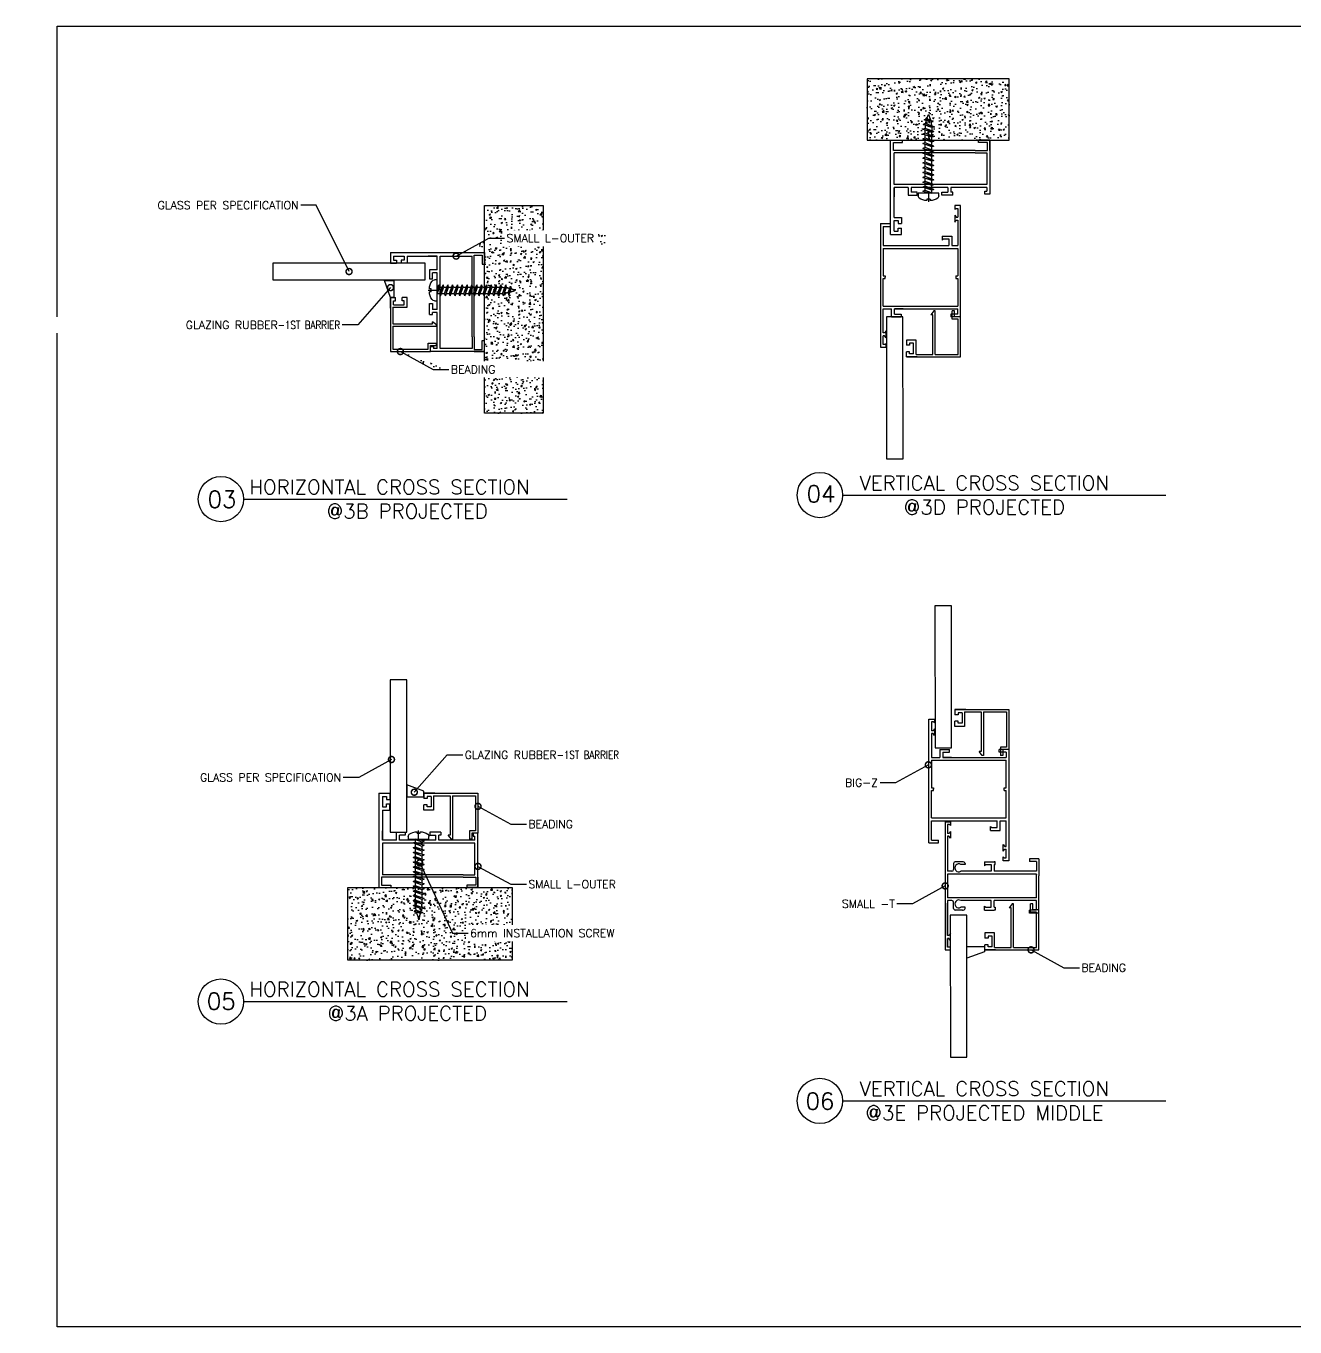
# Model space of a CAD drawing. Header units: millimetres. Extents: x -27371 to -844, y 11365 to 35579.
# Drawn here: x -13848 to -13214, y 11365 to 12015 of the extents above; entities that cross this region are included whole.
import ezdxf
from ezdxf import colors
from ezdxf.entities.mleader import LeaderData, LeaderLine
from ezdxf.math import Vec2, Vec3

# ---------------------------------------------------------------- set-up
doc = ezdxf.new("R2010")
doc.units = ezdxf.units.MM
for name, pattern in [('AXIS', [50.8, 31.75, -6.35, 6.35, -6.35]), ('AXIS2', [28.575, 19.05, -3.175, 3.175, -3.175]), ('HIDDEN', [9.525, 6.35, -3.175])]:
    doc.linetypes.add(name, pattern=pattern)
doc.layers.add('A-GRID2', color=224, linetype='AXIS2')
doc.layers.add('HARDWARES', color=54, linetype='Continuous')
doc.layers.add('TEXT', color=7, linetype='Continuous', lineweight=20)
doc.styles.add('Annotative', font='romans.shx')
doc.styles.add('RomanS', font='romans.shx')
pattern_1 = [(50, (61.298, 0), (7.2873868, -0.6375634), [0.762, -8.382]), (355, (61.298, 0), (-1.409737, 7.6422738), [0.6096, -6.7056234]), (100.451445, (61.905, -0.053), (5.87765, 7.00471), [0.6476004, -7.1236098]), (46.1842, (61.298, 2.032), (10.8431616, -1.681693), [1.143, -12.573]), (96.63556, (62.201, 1.892), (9.4961654, 9.897045), [0.971401, -10.685424]), (351.18415, (61.298, 2.032), (9.4961654, 9.897045), [0.914399, -10.058389]), (21, (62.314, 1.524), (6.0645757, -4.090608), [0.762, -8.382]), (326, (62.314, 1.524), (2.472081, 7.3675186), [0.6096, -6.7056]), (71.451445, (62.819, 1.183), (8.5366568, 3.2769108), [0.6476004, -7.1235975]), (37.5, (61.298, 0), (0.12354413, 3.38220155), [0, -6.62432, 0, -6.8072, 0, -6.731]), (7.5, (61.298, 0), (2.6727865, 4.007223), [0, -3.88112, 0, -6.47192, 0, -2.5654]), (327.5, (59.0322, 0), (5.4236238, -0.22914976), [0, -2.54, 0, -7.9248, 0, -10.5156]), (317.5, (58.016, 0), (5.9251673, 1.0170596), [0, -3.302, 0, -5.26288, 0, -7.4676])]

# ---------------------------------------------------------------- blocks, each defined once
blk = doc.blocks.new('L - OUTER')
at = {"color": 5}
for p, q in [((-49.5, 47), (-49.5, 0)), ((-49.5, 47), (-44.1, 47)), ((-44.1, 47), (-44.1, 43.9)), ((-47.7, 45.4), (-47.7, 40.16)), ((-47.7, 45.4), (-45.7, 45.4)), ((-47.7, 45.4), (-47.7, 40.16)), ((-47.7, 40.16), (-45.7, 40.16)), ((-45.7, 45.4), (-45.7, 43.9)), ((-45.7, 43.9), (-44.1, 43.9)), ((-45.7, 41.66), (-44.1, 41.66)), ((-45.7, 40.16), (-45.7, 41.66)), ((-44.1, 38.56), (-44.1, 41.66)), ((-47.7, 38.56), (-47.7, 23.63)), ((-47.7, 38.56), (-44.1, 38.56)), ((-47.7, 23.63), (-47.7, 28.2)), ((-47.7, 26.7), (-47.7, 23.63)), ((-40.75, 27.5), (-36.29, 27.5)), ((-40.75, 26), (-40.75, 27.5)), ((-36.29, 27.5), (-36.29, 26)), ((-18.52, 27.5), (-23.99, 27.5)), ((-23.99, 27.5), (-23.99, 26)), ((-18.52, 27.5), (-18.52, 26)), ((0, 27), (-2.46, 27)), ((-2.46, 27), (-2.46, 25.5)), ((0, 0), (0, 27)), ((0, 25.5), (0, 27)), ((0, 23.63), (0, 26.11)), ((-40.75, 23.63), (-47.7, 23.63)), ((-44.1, 23.63), (-47.7, 23.63)), ((-47.7, 22.13), (-47.7, 6.2)), ((-1.5, 22.13), (-47.7, 22.13)), ((-40.75, 23.63), (-40.75, 26)), ((-39.25, 23.63), (-39.25, 26)), ((-36.29, 26), (-39.25, 26)), ((-21.02, 23.63), (-39.25, 23.63)), ((-21.02, 23.63), (-37.11, 23.63)), ((-23.99, 26), (-21.02, 26)), ((-21.02, 23.63), (-21.02, 26)), ((-19.52, 23.63), (-19.52, 26)), ((-18.52, 26), (-19.52, 26)), ((-1.5, 23.63), (-19.52, 23.63)), ((-2.46, 25.5), (-1.5, 25.5)), ((-1.5, 23.63), (-1.5, 25.5)), ((-1.5, 23.63), (-1.5, 25.5)), ((-1.5, 6.2), (-1.5, 22.13)), ((-49.2, 0), (-43.6, 0)), ((-49.2, 0), (-43.6, 0)), ((-7.34, 5.1), (-48.1, 5.1)), ((-48.1, 5.1), (-48.1, 1.1)), ((-48.1, 1.1), (-43.6, 1.1)), ((-7.34, 6.2), (-47.7, 6.2)), ((-43.6, 1.1), (-43.6, 0)), ((-7.34, 6.2), (-1.5, 6.2)), ((-7.34, 5.1), (-1.1, 5.1)), ((-5.6, 1.1), (-5.6, 0)), ((-1.1, 1.1), (-5.6, 1.1)), ((0, 0), (-5.6, 0)), ((0, 0), (-5.6, 0)), ((-1.1, 5.1), (-1.1, 1.1)), ((0, 5.1), (0, 0)), ((-49.5, 0), (-47.7, 0)), ((-49.5, 0), (-47.7, 0))]:
    blk.add_line(p, q, dxfattribs=at)
blk = doc.blocks.new('BEADING')
at = {"color": 5}
for p, q in [((-22.8, 23), (4.2, 23)), ((-17.4, 23), (-22.8, 23)), ((-22.8, 23), (-22.8, 20.4)), ((-21.2, 20.4), (-22.8, 20.4)), ((-19.2, 21.4), (-21.2, 21.4)), ((-21.2, 21.4), (-21.2, 20.4)), ((-19.2, 21.4), (-19.2, 16.16)), ((-19.2, 21.4), (-19.2, 16.16)), ((-18, 21.8), (-9.7, 21.8)), ((-18, 21.8), (-18, 14.56)), ((-9.7, 21.8), (-9.7, 2)), ((-8.5, 21.8), (3, 21.8)), ((-8.5, 21.8), (-8.5, 0)), ((3, 21.8), (3, 4.2)), ((4.2, 23), (4.2, 3)), ((-21.2, 17.16), (-22.8, 17.16)), ((-22.8, 14.56), (-22.8, 17.16)), ((-18, 14.56), (-22.8, 14.56)), ((-21.2, 16.16), (-21.2, 17.16)), ((-19.2, 16.16), (-21.2, 16.16)), ((-9.7, 2), (-10.7, 2)), ((-9.1, 0), (-10.7, 2)), ((-8.5, 0), (-9.1, 0)), ((3, 4.2), (0, 4.2)), ((0, 4.2), (0, 0)), ((1.2, 0), (0, 0)), ((4.2, 3), (1.2, 3)), ((1.2, 3), (1.2, 0))]:
    blk.add_line(p, q, dxfattribs=at)
blk = doc.blocks.new('SMALL - T')
at = {"color": 5}
for p, q in [((-27.2, 2), (-18.6, 2)), ((-27.2, 2), (-27.2, -2.6)), ((-25.8, 0.8), (-20.9, 0.8)), ((-25.8, 0.8), (-25.8, -2.6)), ((-20.9, 0.8), (-20.9, -20.4)), ((-19.5, 0.8), (-19.3, 0.8)), ((-19.5, 0.8), (-19.5, -43.6)), ((-7.7, 0.8), (-19.3, 0.8)), ((0, 2), (-18.6, 2)), ((-7.7, 0.8), (-7.7, -43.6)), ((-1.4, 0.8), (-6.3, 0.8)), ((-6.3, 0.8), (-6.3, -20.4)), ((-1.4, 0.8), (-1.4, -2.6)), ((0, 2), (0, -2.6)), ((-27.2, -2.6), (-25.8, -2.6)), ((0, -2.6), (-1.4, -2.6)), ((-24.3, -19.9), (-25.7, -19.9)), ((-25.7, -19.9), (-25.7, -20.4)), ((-25.7, -25.2), (-25.7, -20.4)), ((-25.7, -25.2), (-23.7, -25.2)), ((-24.3, -20.4), (-24.3, -19.9)), ((-24.3, -20.4), (-20.9, -20.4)), ((-24.3, -21.8), (-20.9, -21.8)), ((-24.3, -24.48), (-24.3, -21.8)), ((-23.7, -25.2), (-24.3, -24.48)), ((-20.9, -21.8), (-20.9, -36.93)), ((-2.9, -20.4), (-6.3, -20.4)), ((-6.3, -21.8), (-6.3, -36.93)), ((-2.9, -21.8), (-6.3, -21.8)), ((-3.5, -25.2), (-2.9, -24.48)), ((-1.5, -25.2), (-3.5, -25.2)), ((-2.9, -20.4), (-2.9, -19.9)), ((-2.9, -19.9), (-1.5, -19.9)), ((-2.9, -24.48), (-2.9, -21.8)), ((-1.5, -19.9), (-1.5, -20.4)), ((-1.5, -25.2), (-1.5, -20.4)), ((-19.5, -28.31), (-19.5, -43.6)), ((-25.7, -36.16), (-25.7, -39.74)), ((-24.84, -34.8), (-24.3, -34.8)), ((-24.3, -34.8), (-24.3, -36.93)), ((-7.7, -32.87), (-7.7, -43.6)), ((-7.7, -33.31), (-7.7, -43.6)), ((-2.9, -34.8), (-2.9, -36.93)), ((-2.36, -34.8), (-2.9, -34.8)), ((-1.5, -36.16), (-1.5, -39.74)), ((-45.6, -44.8), (-45.6, -42.2)), ((-45.6, -42.2), (-43.7, -42.2)), ((-45.6, -44.8), (18.4, -44.8)), ((-44.9, -42.2), (-43.7, -42.2)), ((-43.7, -42.2), (-44.2, -42.64)), ((-44.2, -42.64), (-44.2, -43.6)), ((-44.2, -43.6), (-39.8, -43.6)), ((-40.8, -42.2), (-37.4, -42.2)), ((-40.8, -42.2), (-39.8, -42.9)), ((-39.8, -42.9), (-39.8, -43.6)), ((-37.4, -42.2), (-38.4, -42.9)), ((-38.4, -42.9), (-38.4, -43.6)), ((-38.4, -43.6), (-20.9, -43.6)), ((-24.84, -40.6), (-21.76, -40.6)), ((-20.9, -41.46), (-20.9, -43.6)), ((-19.5, -43.6), (-17.9, -43.6)), ((-17.9, -43.6), (-7.7, -43.6)), ((-6.3, -41.46), (-6.3, -43.6)), ((-6.3, -43.6), (11.2, -43.6)), ((-2.36, -40.6), (-5.44, -40.6)), ((11.2, -43.6), (-4.9, -43.6)), ((13.6, -42.2), (10.2, -42.2)), ((10.2, -42.2), (11.2, -42.9)), ((11.2, -42.9), (11.2, -43.6)), ((13.6, -42.2), (12.6, -42.9)), ((12.6, -42.9), (12.6, -43.6)), ((12.6, -43.6), (17, -43.6)), ((17, -43.6), (12.6, -43.6)), ((18.4, -42.2), (16.5, -42.2)), ((17.7, -42.2), (16.5, -42.2)), ((16.5, -42.2), (17, -42.64)), ((17, -42.64), (17, -43.6)), ((18.4, -44.8), (18.4, -42.2))]:
    blk.add_line(p, q, dxfattribs=at)
for centre, radius, start, end in [((-24.29, -36.1), 1.41, 112.90615, 182.4603), ((-22.6, -37.97), 1.99, 148.53616, 31.46384), ((-4.6, -37.97), 1.99, 148.53616, 31.46384), ((-2.91, -36.1), 1.41, 357.5397, 67.09385), ((-24.84, -39.74), 0.861, 180, 270), ((-21.76, -41.46), 0.861, 0, 90), ((-5.44, -41.46), 0.861, 90, 180), ((-2.36, -39.74), 0.861, 270, 0)]:
    blk.add_arc(centre, radius, start, end, dxfattribs=at)
blk = doc.blocks.new('BIG-Z')
at = {"color": 5}
for p, q in [((-40, 70.8), (-37.2, 70.8)), ((-40, 15.2), (-40, 70.8)), ((-38.6, 69.4), (-38.6, 65)), ((-37.64, 69.4), (-38.6, 69.4)), ((-37.9, 65), (-38.6, 65)), ((-37.2, 66), (-37.9, 65)), ((-37.2, 68.9), (-37.64, 69.4)), ((-37.2, 70.8), (-37.2, 68.9)), ((-37.2, 70.1), (-37.2, 68.9)), ((-37.2, 66), (-37.2, 62.6)), ((-38.6, 63.6), (-38.6, 50.8)), ((-37.9, 63.6), (-38.6, 63.6)), ((-37.2, 62.6), (-37.9, 63.6)), ((-4.8, 61.84), (-4.8, 60.44)), ((0, 61.84), (-4.8, 61.84)), ((-1.4, 60.44), (-4.8, 60.44)), ((-1.4, 60.44), (-1.4, 50.8)), ((0, 61.84), (0, 0)), ((-35.6, 55.6), (-35.6, 50.8)), ((-30.8, 55.6), (-35.6, 55.6)), ((-34.2, 54.2), (-34.2, 50.8)), ((-31.52, 54.2), (-34.2, 54.2)), ((-30.8, 53.6), (-31.52, 54.2)), ((-30.8, 55.6), (-30.8, 53.6)), ((-35.6, 50.8), (-38.6, 50.8)), ((-38.6, 49.4), (-38.6, 35.7)), ((-23.31, 49.4), (-38.6, 49.4)), ((-1.4, 50.8), (-34.2, 50.8)), ((-1.4, 49.4), (-23.31, 49.4)), ((-1.4, 49.4), (-1.4, 35.7)), ((-37.6, 35.7), (-38.6, 35.7)), ((-38.6, 34.3), (-38.6, 20.6)), ((-37.6, 34.3), (-38.6, 34.3)), ((-37.6, 35.7), (-37.6, 34.3)), ((-2.4, 35.7), (-2.4, 35)), ((-1.4, 35.7), (-2.4, 35.7)), ((-2.4, 34.3), (-2.4, 35)), ((-2.4, 34.3), (-2.4, 35)), ((-1.4, 34.3), (-2.4, 34.3)), ((-1.4, 34.3), (-2.4, 34.3)), ((-1.4, 20.6), (-1.4, 34.3)), ((-1.4, 20.6), (-38.6, 20.6)), ((-23.31, 20.6), (-38.6, 20.6)), ((-40, 15.2), (-35.2, 15.2)), ((-34.2, 19.2), (-38.6, 19.2)), ((-38.6, 16.6), (-38.6, 19.2)), ((-38.6, 16.6), (-35.2, 16.6)), ((-35.2, 16.6), (-35.2, 15.2)), ((-6.95, 19.2), (-34.2, 19.2)), ((-11.35, 19.2), (-6.95, 19.2)), ((-6.95, 16.6), (-10.35, 16.6)), ((-10.35, 16.6), (-10.35, 15.2)), ((-5.55, 15.2), (-10.35, 15.2)), ((-6.95, 16.6), (-6.95, 19.2)), ((-1.4, 19.2), (-5.55, 19.2)), ((-5.55, 15.2), (-5.55, 19.2)), ((-1.4, 7.2), (-1.4, 19.2)), ((-2.8, 4.8), (-2.8, 8.2)), ((-2.8, 8.2), (-2.1, 7.2)), ((-2.1, 7.2), (-1.4, 7.2)), ((-2.8, 4.8), (-2.1, 5.8)), ((-2.8, 0), (-2.8, 1.9)), ((-2.8, 0.7), (-2.8, 1.9)), ((-2.8, 1.9), (-2.36, 1.4)), ((0, 0), (-2.8, 0)), ((-2.36, 1.4), (-1.4, 1.4)), ((-2.1, 5.8), (-1.4, 5.8)), ((-1.4, 1.4), (-1.4, 5.8))]:
    blk.add_line(p, q, dxfattribs=at)
blk = doc.blocks.new('_DotSmall')
at = {"color": 0, "linetype": 'ByBlock', "const_width": 0.5}
blk.add_lwpolyline([(-0.0625, 0, 1), (0.0625, 0, 1)], format="xyb", close=True, dxfattribs=at)
blk = doc.blocks.new('*U35')
at = {"layer": 'A-GRID2', "linetype": 'AXIS'}
blk.add_line((0, -0.62), (0, 4.4), dxfattribs=at)
at = {"layer": 'HARDWARES', "linetype": 'Continuous'}
for p, q in [((-5.18, 0), (-5.18, 1.32)), ((5.18, 0), (-5.18, 0)), ((-0.76, 2.99), (-0.76, 3.75)), ((0.76, 2.99), (-0.76, 2.99)), ((0.76, 2.99), (0.76, 3.75)), ((5.18, 1.32), (5.18, 0))]:
    blk.add_line(p, q, dxfattribs=at)
at = {"layer": 'HARDWARES'}
for p, q in [((5.18, 0), (-5.18, 0)), ((5.18, 0.94), (5.18, 0))]:
    blk.add_line(p, q, dxfattribs=at)
at = {"layer": 'HARDWARES', "linetype": 'HIDDEN'}
for p, q in [((-1.65, -3.4), (-1.65, -5.01)), ((-1.65, -5.81), (-1.65, -7.42)), ((1.65, -0.12), (1.65, -1.4)), ((1.65, -2.2), (1.65, -3.81)), ((1.65, -4.61), (1.65, -6.22)), ((-1.65, -8.22), (-1.65, -9.83)), ((-1.65, -10.63), (-1.65, -12.24)), ((1.65, -7.02), (1.65, -8.63)), ((1.65, -9.43), (1.65, -11.04)), ((1.65, -11.84), (1.65, -13.45)), ((-1.65, -13.04), (-1.65, -14.65)), ((-1.65, -15.45), (-1.65, -17.06)), ((-1.65, -17.86), (-1.65, -19.47)), ((1.65, -14.25), (1.65, -15.86)), ((1.65, -16.66), (1.65, -18.26)), ((1.65, -19.07), (1.65, -20.67)), ((-1.65, -20.27), (-1.65, -21.87)), ((-1.65, -22.68), (-1.65, -24.28)), ((-1.65, -25.08), (-1.65, -26.69)), ((1.65, -21.47), (1.65, -23.08)), ((1.65, -23.88), (1.65, -25.49)), ((-1.65, -27.49), (-1.65, -29.1)), ((-1.65, -29.9), (-1.65, -31.51)), ((1.65, -26.29), (1.65, -27.9)), ((1.65, -28.7), (1.65, -30.31)), ((1.23, -35.46), (-2.08, -36.66)), ((2.28, -35.84), (-2.08, -36.66)), ((-2.08, -36.66), (-1.03, -37.04)), ((-1.03, -37.04), (2.28, -35.84)), ((1.23, -35.46), (2.28, -35.84))]:
    blk.add_line(p, q, dxfattribs=at)
for points in [[(1.97, 0), (-1.65, -1.32), (-2.75, -0.92)], [(-0.23, 0), (-2.75, -0.92), (1.45, 0)], [(-1.65, 0), (-1.65, -0.52)], [(2.75, -1.8), (1.65, -1.4), (-2.75, -3), (2.75, -1.8), (-1.65, -3.4), (-2.75, -3)], [(2.75, -4.21), (1.65, -3.81), (-2.75, -5.41), (2.75, -4.21), (-1.65, -5.81), (-2.75, -5.41)], [(2.75, -6.62), (1.65, -6.22), (-2.75, -7.82), (2.75, -6.62), (-1.65, -8.22), (-2.75, -7.82)], [(-1.65, -1.32), (-1.65, -2.6)], [(2.75, -9.03), (1.65, -8.63), (-2.75, -10.23), (2.75, -9.03), (-1.65, -10.63), (-2.75, -10.23)], [(2.75, -11.44), (1.65, -11.04), (-2.75, -12.64), (2.75, -11.44), (-1.65, -13.04), (-2.75, -12.64)], [(2.75, -13.85), (1.65, -13.45), (-2.75, -15.05), (2.75, -13.85), (-1.65, -15.45), (-2.75, -15.05)], [(2.75, -16.26), (1.65, -15.86), (-2.75, -17.46), (2.75, -16.26), (-1.65, -17.86), (-2.75, -17.46)], [(2.75, -18.67), (1.65, -18.26), (-2.75, -19.87), (2.75, -18.67), (-1.65, -20.27), (-2.75, -19.87)], [(2.75, -21.07), (1.65, -20.67), (-2.75, -22.28), (2.75, -21.07), (-1.65, -22.68), (-2.75, -22.28)], [(2.75, -23.48), (1.65, -23.08), (-2.75, -24.68), (2.75, -23.48), (-1.65, -25.08), (-2.75, -24.68)], [(2.75, -25.89), (1.65, -25.49), (-2.75, -27.09), (2.75, -25.89), (-1.65, -27.49), (-2.75, -27.09)], [(2.75, -28.3), (1.65, -27.9), (-2.75, -29.5), (2.75, -28.3), (-1.65, -29.9), (-2.75, -29.5)], [(2.75, -30.71), (1.65, -30.31), (-2.75, -31.91), (2.75, -30.71), (-1.65, -32.31), (-2.75, -31.91)], [(2.78, -33.13), (1.68, -32.73), (-2.72, -34.33), (2.78, -33.13), (-1.62, -34.73), (-2.72, -34.33)]]:
    blk.add_lwpolyline(points, dxfattribs=at)
at = {"layer": 'HARDWARES', "linetype": 'Continuous'}
for centre, radius, start, end in [((-3.61, 1.32), 1.57, 131.7376, 180), ((-0.81, -2.74), 6.49, 89.5368, 126.33), ((0.81, -2.74), 6.49, 53.66999, 90.4632), ((3.61, 1.32), 1.57, 0, 48.26239)]:
    blk.add_arc(centre, radius, start, end, dxfattribs=at)
at = {"layer": 'HARDWARES', "linetype": 'HIDDEN'}
for centre, start, end in [((17.68, -31.43), 182.50801, 187.29262), ((-17.49, -31.43), 356.09607, 1.05843), ((17.59, -31.45), 189.57949, 194.56217), ((17.59, -31.45), 196.69313, 203.94348), ((-17.59, -31.45), 336.05652, 345.4243), ((-17.59, -31.45), 347.96681, 353.68154)]:
    blk.add_arc(centre, 19.24, start, end, dxfattribs=at)

msp = doc.modelspace()

# ---------------------------------------------------------------- hatches: boundary and pattern name
at = {"ltscale": 1.3, "true_color": 0x636466}
h = msp.add_hatch(dxfattribs=at)
h.set_pattern_fill('AR-CONC', color=251, scale=0.04)
h.set_pattern_definition([(50, (118.368, 23.613), (7.2873868, -0.6375634), [0.762, -8.382]), (355, (118.368, 23.613), (-1.409737, 7.6422738), [0.6096, -6.7056234]), (100.451445, (118.9754, 23.56), (5.87765, 7.00471), [0.6476004, -7.1236098]), (46.1842, (118.368, 25.645), (10.8431616, -1.681693), [1.143, -12.573]), (96.63556, (119.272, 25.505), (9.4961654, 9.897045), [0.971401, -10.685424]), (351.18415, (118.368, 25.645), (9.4961654, 9.897045), [0.914399, -10.058389]), (21, (119.384, 25.137), (6.0645757, -4.090608), [0.762, -8.382]), (326, (119.384, 25.137), (2.472081, 7.3675186), [0.6096, -6.7056]), (71.451445, (119.8895, 24.796), (8.5366568, 3.2769108), [0.6476004, -7.1235975]), (37.5, (118.368, 23.6128), (0.12354413, 3.38220155), [0, -6.62432, 0, -6.8072, 0, -6.731]), (7.5, (118.368, 23.6128), (2.6727865, 4.007223), [0, -3.88112, 0, -6.47192, 0, -2.5654]), (327.5, (116.1024, 23.6128), (5.4236238, -0.22914976), [0, -2.54, 0, -7.9248, 0, -10.5156]), (317.5, (115.0864, 23.613), (5.9251673, 1.0170596), [0, -3.302, 0, -5.26288, 0, -7.4676])])
h.paths.add_polyline_path([(-13427.67, 11988.19), (-13427.67, 11957.51), (-13356.74, 11957.51), (-13356.74, 11988.19)])
h = msp.add_hatch(dxfattribs=at)
h.set_pattern_fill('AR-CONC', color=251, scale=0.04)
h.set_pattern_definition(pattern_1)
h.paths.add_polyline_path([(-13589.48, 11924.9), (-13618.8, 11924.9), (-13618.8, 11821.13), (-13589.48, 11821.13)])
edge = h.paths.add_edge_path()
edge.add_line((-13636.63, 11840.02), (-13611.2, 11840.02))
edge.add_line((-13611.2, 11840.02), (-13611.2, 11846.02))
edge.add_line((-13611.2, 11846.02), (-13636.63, 11846.02))
edge.add_line((-13636.63, 11846.02), (-13636.63, 11840.02))
edge.add_line((-13644.42, 11843.02), (-13636.63, 11843.02))
edge.add_line((-13660.8, 11851.95), (-13644.42, 11843.02))
edge.add_arc((-13660.8, 11851.95), 0.375, 331.3761, 511.3761)
edge.add_arc((-13660.8, 11851.95), 0.375, 151.3761, 331.3761)
edge = h.paths.add_edge_path()
edge.add_line((-13608.8, 11905.59), (-13558.42, 11905.59))
edge.add_line((-13558.42, 11905.59), (-13558.42, 11911.59))
edge.add_line((-13558.42, 11911.59), (-13608.8, 11911.59))
edge.add_line((-13608.8, 11911.59), (-13608.8, 11905.59))
edge.add_line((-13616.6, 11908.59), (-13608.8, 11908.59))
edge.add_line((-13632.97, 11899.65), (-13616.6, 11908.59))
edge.add_arc((-13632.97, 11899.65), 0.375, 28.6239, 208.6239)
edge.add_arc((-13632.97, 11899.65), 0.375, 208.6239, 388.6239)
h = msp.add_hatch(dxfattribs=at)
h.set_pattern_fill('AR-CONC', color=251, scale=0.04)
h.set_pattern_definition(pattern_1)
h.paths.add_polyline_path([(-13687.05, 11584.25), (-13687.05, 11547.81), (-13604.9, 11547.81), (-13604.9, 11584.25)])

# ---------------------------------------------------------------- linework, layer by layer
at = {"ltscale": 1.3}
for p, q in [((-13739.09, 11778.22), (-13577.57, 11778.22)), ((-13439.99, 11780.21), (-13278.47, 11780.21)), ((-13739.09, 11527.19), (-13577.57, 11527.19)), ((-13439.99, 11477.56), (-13278.47, 11477.56))]:
    msp.add_line(p, q, dxfattribs=at)
for points in [[(-13832.27, 12014.6), (-12747.07, 12014.6), (-12747.07, 11364.6), (-13832.27, 11364.6)], [(-13427.67, 11957.51), (-13356.74, 11957.51), (-13356.74, 11988.19), (-13427.67, 11988.19)], [(-13618.8, 11924.9), (-13589.48, 11924.9), (-13589.48, 11821.13), (-13618.8, 11821.13)], [(-13648.37, 11896.05), (-13724.49, 11896.03), (-13724.49, 11887.77), (-13648.37, 11887.79)], [(-13409.77, 11798.37), (-13409.79, 11869.28), (-13418.06, 11869.28), (-13418.03, 11798.37)], [(-13385.53, 11654.03), (-13385.56, 11724.94), (-13393.82, 11724.94), (-13393.79, 11654.03)], [(-13657.62, 11611.75), (-13657.64, 11687.87), (-13665.9, 11687.87), (-13665.88, 11611.75)], [(-13687.05, 11584.25), (-13604.9, 11584.25), (-13604.9, 11547.81), (-13687.05, 11547.81)], [(-13377.85, 11499.38), (-13377.88, 11570.29), (-13386.14, 11570.29), (-13386.11, 11499.38)]]:
    msp.add_lwpolyline(points, close=True, dxfattribs=at)
at = {"color": 1}
for points in [[(-13665.75, 11878.95), (-13668.74, 11887.5), (-13664, 11887.5), (-13664, 11878.95), (-13665.75, 11878.95)], [(-13649.05, 11632.3), (-13657.62, 11635.42), (-13657.62, 11629.5), (-13649.05, 11629.5), (-13649.05, 11632.3)], [(-13369.02, 11551.96), (-13377.86, 11548.83), (-13377.86, 11554.76), (-13369.02, 11554.76), (-13369.02, 11551.96)]]:
    msp.add_lwpolyline(points, dxfattribs=at)
at = {"ltscale": 1.3}
for centre in [(-13451.3, 11780.21), (-13750.4, 11778.22), (-13750.4, 11527.19), (-13451.3, 11477.56)]:
    msp.add_circle(centre, 11.31, dxfattribs=at)

# ---------------------------------------------------------------- block references
at = {"xscale": -1}
for name, p, rotation in [('L - OUTER', (-13366.44, 11957.51), 180), ('L - OUTER', (-13618.8, 11851.95), 90), ('BEADING', (-13642.8, 11856.15), 90), ('BEADING', (-13385.25, 11872.28), 180), ('BEADING', (-13346.12, 11576.01), 180)]:
    msp.add_blockref(name, p, dxfattribs=dict(at, rotation=rotation))
msp.add_blockref('BIG-Z', (-13421.05, 11854.07), dxfattribs=at)
for name, p, rotation in [('BIG-Z', (-13396.87, 11668.32), 180), ('SMALL - T', (-13343.92, 11571.37), 270)]:
    msp.add_blockref(name, p, dxfattribs=dict(rotation=rotation))
for name, p in [('BEADING', (-13361.07, 11650.11)), ('L - OUTER', (-13622.05, 11584.25)), ('BEADING', (-13626.25, 11608.25))]:
    msp.add_blockref(name, p)
at = {"layer": 'HARDWARES', "xscale": -1}
for p, rotation in [((-13397.05, 11931.14), 180), ((-13642.51, 11882.53), 90)]:
    msp.add_blockref('*U35', p, dxfattribs=dict(at, rotation=rotation))
msp.add_blockref('*U35', (-13651.7, 11608.26), dxfattribs=at)

# ---------------------------------------------------------------- texts
at = {"ltscale": 1.3, "attachment_point": 1, "style": 'Annotative'}
for s, insert, char_height, width in [('HORIZONTAL CROSS SECTION\\P\\pxqc;@3B PROJECTED ', (-13736.19, 11787.85), 7.2281, 157.5799), ('\\pxql;04', (-13457.92, 11785.03), 8.41, 21.874), ('\\pxqc;VERTICAL CROSS SECTION @3D PROJECTED ', (-13447.95, 11789.88), 7.2281, 157.5799), ('\\pxql;03', (-13757.07, 11782.31), 8.41, 21.874), ('\\pxql;05', (-13757.48, 11531.56), 8.41, 21.874), ('HORIZONTAL CROSS SECTION\\P\\pxqc;@3A PROJECTED ', (-13736.19, 11536.96), 7.2281, 157.5799), ('\\pxqc;VERTICAL CROSS SECTION @3E PROJECTED MIDDLE ', (-13447.95, 11487.23), 7.2281, 157.5799), ('\\pxql;06', (-13458.46, 11481.64), 8.41, 21.874)]:
    msp.add_mtext(s, dxfattribs=dict(at, insert=insert, char_height=char_height, width=width))

# ---------------------------------------------------------------- next in the draw order: leaders
at = {"layer": 'TEXT'}
ml = msp.add_multileader_mtext('Standard', dxfattribs=at)
ml.set_content('\\A1;GLASS PER SPECIFICATION', color=256, style='RomanS')
ml.set_leader_properties(color=8)
ml.set_arrow_properties(name='DOTSMALL')
ml.build(insert=Vec2(0, 0))
ml.multileader.update_dxf_attribs({"dogleg_length": 20, "arrow_head_size": 6, "scale": 2})
ctx = ml.context
ctx.base_point, ctx.scale, ctx.arrow_head_size, ctx.landing_gap_size, ctx.plane_origin = Vec3(-13753.55, 11925.05), 2, 6, 1, Vec3(-12378.97, 12375.76)
ctx.text_align_type = 2
notes = []
notes.append((ctx, [(0, (1, 1, 0), (-13702.8, 11925.05), (-1, 0), 7.79, [(0, [(-13686.43, 11891.91)], 0, [])])]))
ctx.mtext.insert, ctx.mtext.width, ctx.mtext.defined_height, ctx.mtext.alignment, ctx.mtext.line_spacing_factor, ctx.mtext.flow_direction = Vec3(-13711.59, 11927.05), 48.381, 4.93, 3, 1.2, 5
ctx.mtext.has_bg_fill, ctx.mtext.bg_color, ctx.mtext.bg_scale_factor, ctx.mtext.bg_transparency, ctx.mtext.use_window_bg_color = 1, -1027028792, 1.5, 0, 1
ml = msp.add_multileader_mtext('Standard', dxfattribs=at)
ml.set_content('\\A1;SMALL L-OUTER', color=256, style='RomanS')
ml.set_leader_properties(color=8)
ml.set_arrow_properties(name='DOTSMALL')
ml.build(insert=Vec2(0, 0))
ml.multileader.update_dxf_attribs({"dogleg_length": 20, "arrow_head_size": 6, "scale": 2})
ctx = ml.context
ctx.base_point, ctx.scale, ctx.arrow_head_size, ctx.landing_gap_size, ctx.plane_origin = Vec3(-13608.8, 11908.59), 2, 6, 1, Vec3(-14940.43, 12383.5)
notes.append((ctx, [(0, (1, 1, 0), (-13616.6, 11908.59), (1, 0), 7.79, [(0, [(-13632.97, 11899.65)], 0, [])])]))
ctx.mtext.insert, ctx.mtext.defined_height, ctx.mtext.line_spacing_factor, ctx.mtext.flow_direction = Vec3(-13607.8, 11910.59), 4.93, 1.2, 5
ctx.mtext.has_bg_fill, ctx.mtext.bg_color, ctx.mtext.bg_scale_factor, ctx.mtext.bg_transparency, ctx.mtext.use_window_bg_color = 1, -1027028792, 1.5, 0, 1
ml = msp.add_multileader_mtext('Standard', dxfattribs=at)
ml.set_content('\\A1;GLAZING RUBBER{\\W0.8;-1ST BARRIER}', color=256, style='RomanS')
ml.set_leader_properties(color=8)
ml.set_arrow_properties(name='DOTSMALL')
ml.build(insert=Vec2(0, 0))
ml.multileader.update_dxf_attribs({"dogleg_length": 20, "arrow_head_size": 6, "scale": 2})
ctx = ml.context
ctx.base_point, ctx.scale, ctx.arrow_head_size, ctx.landing_gap_size, ctx.plane_origin = Vec3(-13755.67, 11865.22), 2, 6, 1, Vec3(-12358.28, 11400.04)
ctx.text_align_type = 2
notes.append((ctx, [(0, (1, 1, 0), (-13682.11, 11865.22), (-1, 0), 7.79, [(0, [(-13665.74, 11883.89)], 0, [])])]))
ctx.mtext.insert, ctx.mtext.width, ctx.mtext.defined_height, ctx.mtext.alignment, ctx.mtext.line_spacing_factor, ctx.mtext.flow_direction = Vec3(-13690.9, 11867.22), 77.4307, 4.93, 3, 1.2, 5
ctx.mtext.has_bg_fill, ctx.mtext.bg_color, ctx.mtext.bg_scale_factor, ctx.mtext.bg_transparency, ctx.mtext.use_window_bg_color = 1, -1027028792, 1.5, 0, 1
ml = msp.add_multileader_mtext('Standard', dxfattribs=at)
ml.set_content('\\A1;BEADING', color=256, style='RomanS')
ml.set_leader_properties(color=8)
ml.set_arrow_properties(name='DOTSMALL')
ml.build(insert=Vec2(0, 0))
ml.multileader.update_dxf_attribs({"dogleg_length": 20, "arrow_head_size": 6, "scale": 2})
ctx = ml.context
ctx.base_point, ctx.scale, ctx.arrow_head_size, ctx.landing_gap_size, ctx.plane_origin = Vec3(-13636.63, 11843.02), 2, 6, 1, Vec3(-14968.26, 11368.1)
notes.append((ctx, [(0, (1, 1, 0), (-13644.42, 11843.02), (1, 0), 7.79, [(0, [(-13660.8, 11851.95)], 0, [])])]))
ctx.mtext.insert, ctx.mtext.width, ctx.mtext.defined_height, ctx.mtext.line_spacing_factor, ctx.mtext.flow_direction = Vec3(-13635.63, 11845.02), 48.381, 4.93, 1.2, 5
ctx.mtext.has_bg_fill, ctx.mtext.bg_color, ctx.mtext.bg_scale_factor, ctx.mtext.bg_transparency, ctx.mtext.use_window_bg_color = 1, -1027028792, 1.5, 0, 1
ml = msp.add_multileader_mtext('Standard', dxfattribs=at)
ml.set_content('\\A1;GLASS PER SPECIFICATION', color=256, style='RomanS')
ml.set_leader_properties(color=8)
ml.set_arrow_properties(name='DOTSMALL')
ml.build(insert=Vec2(0, 0))
ml.multileader.update_dxf_attribs({"dogleg_length": 20, "arrow_head_size": 6, "scale": 2})
ctx = ml.context
ctx.base_point, ctx.scale, ctx.arrow_head_size, ctx.landing_gap_size, ctx.plane_origin = Vec3(-13732.37, 11639.19), 2, 6, 1, Vec3(-12357.79, 11164.28)
ctx.text_align_type = 2
notes.append((ctx, [(0, (1, 1, 0), (-13681.62, 11639.19), (-1, 0), 7.79, [(0, [(-13665.25, 11648.13)], 0, [])])]))
ctx.mtext.insert, ctx.mtext.width, ctx.mtext.defined_height, ctx.mtext.alignment, ctx.mtext.line_spacing_factor, ctx.mtext.flow_direction = Vec3(-13690.42, 11641.19), 48.381, 4.93, 3, 1.2, 5
ctx.mtext.has_bg_fill, ctx.mtext.bg_color, ctx.mtext.bg_scale_factor, ctx.mtext.bg_transparency, ctx.mtext.use_window_bg_color = 1, -1027028792, 1.5, 0, 1
ml = msp.add_multileader_mtext('Standard', dxfattribs=at)
ml.set_content('\\A1;GLAZING RUBBER{\\W0.8;-1ST BARRIER}', color=256, style='RomanS')
ml.set_leader_properties(color=8)
ml.set_arrow_properties(name='DOTSMALL')
ml.build(insert=Vec2(0, 0))
ml.multileader.update_dxf_attribs({"dogleg_length": 20, "arrow_head_size": 6, "scale": 2})
ctx = ml.context
ctx.base_point, ctx.scale, ctx.arrow_head_size, ctx.landing_gap_size, ctx.plane_origin = Vec3(-13629.68, 11650.43), 2, 6, 1, Vec3(-14961.31, 12115.62)
notes.append((ctx, [(0, (1, 1, 0), (-13637.48, 11650.43), (1, 0), 7.79, [(0, [(-13653.85, 11631.77)], 0, [])])]))
ctx.mtext.insert, ctx.mtext.width, ctx.mtext.defined_height, ctx.mtext.line_spacing_factor, ctx.mtext.flow_direction = Vec3(-13628.68, 11652.43), 77.4307, 4.93, 1.2, 5
ctx.mtext.has_bg_fill, ctx.mtext.bg_color, ctx.mtext.bg_scale_factor, ctx.mtext.bg_transparency, ctx.mtext.use_window_bg_color = 1, -1027028792, 1.5, 0, 1
ml = msp.add_multileader_mtext('Standard', dxfattribs=at)
ml.set_content('\\A1;BEADING', color=256, style='RomanS')
ml.set_leader_properties(color=8)
ml.set_arrow_properties(name='DOTSMALL')
ml.build(insert=Vec2(0, 0))
ml.multileader.update_dxf_attribs({"dogleg_length": 20, "arrow_head_size": 6, "scale": 2})
ctx = ml.context
ctx.base_point, ctx.scale, ctx.arrow_head_size, ctx.landing_gap_size, ctx.plane_origin = Vec3(-13597.89, 11615.81), 2, 6, 1, Vec3(-14929.51, 11140.89)
notes.append((ctx, [(0, (1, 1, 0), (-13605.68, 11615.81), (1, 0), 7.79, [(0, [(-13622.05, 11624.74)], 0, [])])]))
ctx.mtext.insert, ctx.mtext.width, ctx.mtext.defined_height, ctx.mtext.line_spacing_factor, ctx.mtext.flow_direction = Vec3(-13596.89, 11617.81), 48.381, 4.93, 1.2, 5
ctx.mtext.has_bg_fill, ctx.mtext.bg_color, ctx.mtext.bg_scale_factor, ctx.mtext.bg_transparency, ctx.mtext.use_window_bg_color = 1, -1027028792, 1.5, 0, 1
ml = msp.add_multileader_mtext('Standard', dxfattribs=at)
ml.set_content('\\A1;SMALL L-OUTER', color=256, style='RomanS')
ml.set_leader_properties(color=8)
ml.set_arrow_properties(name='DOTSMALL')
ml.build(insert=Vec2(0, 0))
ml.multileader.update_dxf_attribs({"dogleg_length": 20, "arrow_head_size": 6, "scale": 2})
ctx = ml.context
ctx.base_point, ctx.scale, ctx.arrow_head_size, ctx.landing_gap_size, ctx.plane_origin = Vec3(-13597.89, 11585.79), 2, 6, 1, Vec3(-14929.51, 11110.87)
notes.append((ctx, [(0, (1, 1, 0), (-13605.68, 11585.79), (1, 0), 7.79, [(0, [(-13622.05, 11594.72)], 0, [])])]))
ctx.mtext.insert, ctx.mtext.defined_height, ctx.mtext.line_spacing_factor, ctx.mtext.flow_direction = Vec3(-13596.89, 11587.79), 4.93, 1.2, 5
ctx.mtext.has_bg_fill, ctx.mtext.bg_color, ctx.mtext.bg_scale_factor, ctx.mtext.bg_transparency, ctx.mtext.use_window_bg_color = 1, -1027028792, 1.5, 0, 1
ml = msp.add_multileader_mtext('Standard', dxfattribs=at)
ml.set_content('\\A1;SMALL -T', color=256, style='RomanS')
ml.set_leader_properties(color=8)
ml.set_arrow_properties(name='DOTSMALL')
ml.build(insert=Vec2(0, 0))
ml.multileader.update_dxf_attribs({"dogleg_length": 20, "arrow_head_size": 6, "scale": 2})
ctx = ml.context
ctx.base_point, ctx.scale, ctx.arrow_head_size, ctx.landing_gap_size, ctx.plane_origin = Vec3(-13444.41, 11576.03), 2, 6, 1, Vec3(-12081.26, 11101.12)
ctx.text_align_type = 2
notes.append((ctx, [(0, (1, 1, 0), (-13405.09, 11576.03), (-1, 0), 7.79, [(0, [(-13388.72, 11584.97)], 0, [])])]))
ctx.mtext.insert, ctx.mtext.width, ctx.mtext.defined_height, ctx.mtext.alignment, ctx.mtext.line_spacing_factor, ctx.mtext.flow_direction = Vec3(-13413.88, 11578.03), 48.381, 4.93, 3, 1.2, 5
ctx.mtext.has_bg_fill, ctx.mtext.bg_color, ctx.mtext.bg_scale_factor, ctx.mtext.bg_transparency, ctx.mtext.use_window_bg_color = 1, -1027028792, 1.5, 0, 1
ml = msp.add_multileader_mtext('Standard', dxfattribs=at)
ml.set_content('\\A1;BEADING', color=256, style='RomanS')
ml.set_leader_properties(color=8)
ml.set_arrow_properties(name='DOTSMALL')
ml.build(insert=Vec2(0, 0))
ml.multileader.update_dxf_attribs({"dogleg_length": 20, "arrow_head_size": 6, "scale": 2})
ctx = ml.context
ctx.base_point, ctx.scale, ctx.arrow_head_size, ctx.landing_gap_size, ctx.plane_origin = Vec3(-13321.67, 11544.08), 2, 6, 1, Vec3(-14653.3, 11069.16)
notes.append((ctx, [(0, (1, 1, 0), (-13329.46, 11544.08), (1, 0), 7.79, [(0, [(-13345.83, 11553.01)], 0, [])])]))
ctx.mtext.insert, ctx.mtext.width, ctx.mtext.defined_height, ctx.mtext.line_spacing_factor, ctx.mtext.flow_direction = Vec3(-13320.67, 11546.08), 48.381, 4.93, 1.2, 5
ctx.mtext.has_bg_fill, ctx.mtext.bg_color, ctx.mtext.bg_scale_factor, ctx.mtext.bg_transparency, ctx.mtext.use_window_bg_color = 1, -1027028792, 1.5, 0, 1
for ctx, leaders in notes:
    for number, flags, end, landing, length, lines in leaders:
        leader = LeaderData()
        leader.index, (leader.has_last_leader_line, leader.has_dogleg_vector, leader.attachment_direction) = number, flags
        leader.last_leader_point, leader.dogleg_vector, leader.dogleg_length = Vec3(end), Vec3(landing), length
        for number, points, colour, breaks in lines:
            line = LeaderLine()
            line.index, line.vertices, line.color, line.breaks = number, Vec3.list(points), colors.encode_raw_color(colour), breaks
            leader.lines.append(line)
        ctx.leaders.append(leader)

# ---------------------------------------------------------------- next in the draw order: leaders
ml = msp.add_multileader_mtext('Standard', dxfattribs=at)
ml.set_content('\\A1;BIG-Z', color=256, style='RomanS')
ml.set_leader_properties(color=8)
ml.set_arrow_properties(name='DOTSMALL')
ml.build(insert=Vec2(0, 0))
ml.multileader.update_dxf_attribs({"dogleg_length": 20, "arrow_head_size": 6, "scale": 2})
ctx = ml.context
ctx.base_point, ctx.scale, ctx.arrow_head_size, ctx.landing_gap_size, ctx.plane_origin = Vec3(-13440.22, 11636.54), 2, 6, 1, Vec3(-12089.64, 11161.63)
ctx.text_align_type = 2
notes = []
notes.append((ctx, [(0, (1, 1, 0), (-13413.47, 11636.54), (-1, 0), 7.79, [(0, [(-13397.1, 11645.48)], 0, [])])]))
ctx.mtext.insert, ctx.mtext.width, ctx.mtext.defined_height, ctx.mtext.alignment, ctx.mtext.line_spacing_factor, ctx.mtext.flow_direction = Vec3(-13422.26, 11638.54), 48.381, 4.93, 3, 1.2, 5
ctx.mtext.has_bg_fill, ctx.mtext.bg_color, ctx.mtext.bg_scale_factor, ctx.mtext.bg_transparency, ctx.mtext.use_window_bg_color = 1, -1027028792, 1.5, 0, 1
ml = msp.add_multileader_mtext('Standard', dxfattribs=at)
ml.set_content('\\A1;6mm INSTALLATION SCREW', color=256, style='RomanS')
ml.set_leader_properties(color=8)
ml.set_arrow_properties(name='DOTSMALL')
ml.build(insert=Vec2(0, 0))
ml.multileader.update_dxf_attribs({"dogleg_length": 20, "arrow_head_size": 6, "scale": 2})
ctx = ml.context
ctx.base_point, ctx.scale, ctx.arrow_head_size, ctx.landing_gap_size, ctx.plane_origin = Vec3(-13626.99, 11561.36), 2, 6, 1, Vec3(-14958.61, 11112.57)
notes.append((ctx, [(0, (1, 1, 0), (-13634.78, 11561.36), (1, 0), 7.79, [(0, [(-13651.15, 11596.42)], 0, [])])]))
ctx.mtext.insert, ctx.mtext.defined_height, ctx.mtext.line_spacing_factor, ctx.mtext.flow_direction = Vec3(-13625.99, 11563.36), 4.93, 1.2, 5
ctx.mtext.has_bg_fill, ctx.mtext.bg_color, ctx.mtext.bg_scale_factor, ctx.mtext.bg_transparency, ctx.mtext.use_window_bg_color = 1, -1027028792, 1.5, 0, 1
for ctx, leaders in notes:
    for number, flags, end, landing, length, lines in leaders:
        leader = LeaderData()
        leader.index, (leader.has_last_leader_line, leader.has_dogleg_vector, leader.attachment_direction) = number, flags
        leader.last_leader_point, leader.dogleg_vector, leader.dogleg_length = Vec3(end), Vec3(landing), length
        for number, points, colour, breaks in lines:
            line = LeaderLine()
            line.index, line.vertices, line.color, line.breaks = number, Vec3.list(points), colors.encode_raw_color(colour), breaks
            leader.lines.append(line)
        ctx.leaders.append(leader)

doc.saveas('drawing.dxf')
